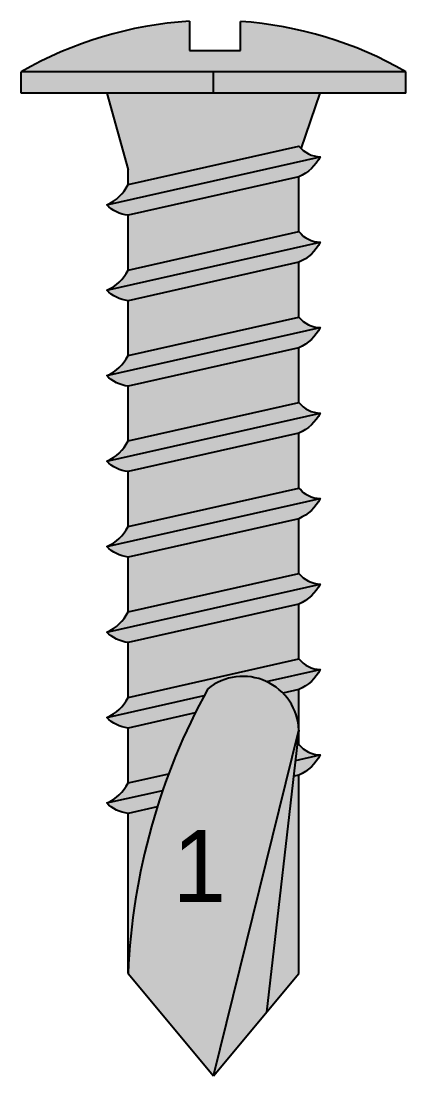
# Model space of a CAD drawing. Header units: millimetres. Extents: x -244126 to 368105, y -173968 to 259060.
# Drawn here: x 56831.466 to 56831.695, y 65966.711 to 65967.338 of the extents above; entities that cross this region are included whole.
import ezdxf

# ---------------------------------------------------------------- set-up
doc = ezdxf.new("R2010")
doc.units = ezdxf.units.MM
doc.header["$MEASUREMENT"] = 0
doc.layers.add('001 - ASCESSORIES', color=1, linetype='Continuous')
doc.styles.add('Cetury Gothic', font='GOTHIC.TTF')

# ---------------------------------------------------------------- blocks, each defined once
blk = doc.blocks.new('SELF DRILLING SCREW No.8 - 25.40mm.')
at = {"transparency": 33554687}
h = blk.add_hatch(color=250, dxfattribs=at)
h.dxf.hatch_style = 1
edge = h.paths.add_edge_path()
edge.add_arc((3.321266431963886, 8.91430144641069), 0.001046454367967453, 294.1341226700874, 332.4587230120374)
edge.add_arc((3.322207114813012, 8.914474175846678), 0.0006567219107758052, 218.6596436066498, 268.8818972688279, ccw=False)
edge.add_line((3.321694299977498, 8.91406392639504), (3.321694299977498, 8.915346461747783))
edge.add_arc((3.321266431963886, 8.916301446411097), 0.001046454367967453, 294.1341226700874, 332.4587230120374)
edge.add_arc((3.322207114813012, 8.916474175847085), 0.0006567219107758052, 218.6596436066498, 268.8818972688279, ccw=False)
edge.add_line((3.321694299977498, 8.916063926395447), (3.321694299977498, 8.91734646174728))
edge.add_arc((3.321266431963886, 8.918301446410595), 0.001046454367967453, 294.1341226700874, 332.4587230120374)
edge.add_arc((3.322207114813012, 8.918474175846583), 0.0006567219107758052, 218.6596436066498, 268.8818972688279, ccw=False)
edge.add_line((3.321694299977498, 8.918063926394945), (3.321694299977498, 8.919346461747688))
edge.add_arc((3.321266431963886, 8.920301446411003), 0.001046454367967453, 294.1341226700874, 332.4587230120374)
edge.add_arc((3.322207114813013, 8.920474175846989), 0.0006567219107740465, 225.6091470547963, 268.8818972687474, ccw=False)
edge.add_line((3.32174770548057, 8.92000489263468), (3.322194299977601, 8.921305987883269))
edge.add_line((3.322194299977601, 8.921305987883269), (3.324194299977553, 8.921305987883267))
edge.add_line((3.324194299977553, 8.921305987883267), (3.324194299977553, 8.921805987883015))
edge.add_arc((3.319694299977546, 8.913968487883091), 0.00903749999993788, 60.13716564344883, 86.0119282313337)
edge.add_line((3.320322847189364, 8.92298410403793), (3.320322847189364, 8.922299460732853))
edge.add_line((3.320322847189364, 8.922299460732853), (3.319130043842069, 8.922299460732853))
edge.add_line((3.319130043842069, 8.922299460732853), (3.319130043842069, 8.922988356023062))
edge.add_arc((3.319694299977546, 8.913968487883091), 0.00903749999993833, 93.57958906069322, 119.8628343565561)
edge.add_line((3.315194299977538, 8.921805987883015), (3.315194299977538, 8.921305987883267))
edge.add_line((3.315194299977538, 8.921305987883267), (3.317194299977491, 8.921305987883267))
edge.add_line((3.317194299977491, 8.921305987883267), (3.317694299977593, 8.919507685637024))
edge.add_line((3.317694299977593, 8.919507685637024), (3.317694299977593, 8.919164847138115))
edge.add_arc((3.316824801181563, 8.919586766912495), 0.0009664597520388205, 292.4775851575577, 334.11526057665344, ccw=False)
edge.add_arc((3.31779771382808, 8.919287864006956), 0.0008468196992889034, 224.5560261793137, 262.9855147596319)
edge.add_line((3.317694299977593, 8.918447382491019), (3.317694299977593, 8.917164847138617))
edge.add_arc((3.316824801181563, 8.917586766912997), 0.0009664597520388205, 292.4775851575577, 334.11526057665344, ccw=False)
edge.add_arc((3.31779771382808, 8.917287864007458), 0.0008468196992889034, 224.5560261793137, 262.9855147596319)
edge.add_line((3.317694299977593, 8.916447382491521), (3.317694299977593, 8.91516484713821))
edge.add_arc((3.316824801181563, 8.91558676691259), 0.0009664597520388205, 292.4775851575577, 334.11526057665344, ccw=False)
edge.add_arc((3.31779771382808, 8.91528786400705), 0.0008468196992889034, 224.5560261793137, 262.9855147596319)
edge.add_line((3.317694299977593, 8.914447382491113), (3.317694299977593, 8.913164847138711))
edge.add_arc((3.316824801181563, 8.913586766913092), 0.0009664597520388205, 292.4775851575577, 334.11526057665344, ccw=False)
edge.add_arc((3.31779771382808, 8.913287864007552), 0.0008468196992889034, 224.5560261793137, 262.9855147596319)
edge.add_line((3.317694299977593, 8.912447382491615), (3.317694299977593, 8.911164847138304))
edge.add_arc((3.316824801181563, 8.911586766912684), 0.0009664597520388205, 292.4775851575577, 334.11526057665344, ccw=False)
edge.add_arc((3.31779771382808, 8.911287864007145), 0.0008468196992889034, 224.5560261793137, 262.9855147596319)
edge.add_line((3.317694299977593, 8.910447382491208), (3.317694299977593, 8.909164847137896))
edge.add_arc((3.316824801181563, 8.909586766912277), 0.0009664597520388205, 292.4775851575577, 334.11526057665344, ccw=False)
edge.add_arc((3.31779771382808, 8.909287864006737), 0.0008468196992889034, 224.5560261793137, 262.9855147596319)
edge.add_line((3.317694299977593, 8.9084473824908), (3.317694299977593, 8.907164847138398))
edge.add_arc((3.316824801181563, 8.907586766912779), 0.0009664597520388205, 292.4775851575577, 334.11526057665344, ccw=False)
edge.add_arc((3.31779771382808, 8.90728786400724), 0.0008468196992889034, 224.5560261793137, 262.9855147596319)
edge.add_line((3.317694299977593, 8.906447382491303), (3.317694299977593, 8.905164847137991))
edge.add_arc((3.316824801181563, 8.905586766912371), 0.0009664597520388205, 292.4775851575577, 334.11526057665344, ccw=False)
edge.add_arc((3.31779771382808, 8.905287864006832), 0.0008468196992889034, 224.5560261793137, 262.9855147596319)
edge.add_line((3.317694299977593, 8.904447382490895), (3.317694299977593, 8.900705987883436))
edge.add_line((3.317694299977593, 8.900705987883436), (3.319694299977546, 8.898305987883129))
edge.add_line((3.319694299977546, 8.898305987883129), (3.321694299977498, 8.900705987883436))
edge.add_line((3.321694299977498, 8.900705987883436), (3.321694299977498, 8.905346461747564))
edge.add_arc((3.321266431963886, 8.906301446410879), 0.001046454367967453, 294.1341226700874, 332.4587230120374)
edge.add_arc((3.322207114813012, 8.906474175846867), 0.0006567219107758052, 218.6596436066498, 268.8818972688279, ccw=False)
edge.add_line((3.321694299977498, 8.906063926395229), (3.321694299977498, 8.907346461747062))
edge.add_arc((3.321266431962578, 8.908301446410832), 0.001046454368917558, 294.1341227252997, 332.4587230672472)
edge.add_arc((3.322207114813012, 8.908474175847275), 0.0006567219107758052, 218.6596436066498, 268.8818972688279, ccw=False)
edge.add_line((3.321694299977498, 8.908063926395636), (3.321694299977498, 8.90934646174747))
edge.add_arc((3.321266431963886, 8.910301446410784), 0.001046454367967453, 294.1341226700874, 332.4587230120374)
edge.add_arc((3.322207114813012, 8.910474175846772), 0.0006567219107758052, 218.6596436066498, 268.8818972688279, ccw=False)
edge.add_line((3.321694299977498, 8.910063926395134), (3.321694299977498, 8.911346461746968))
edge.add_arc((3.321266431962578, 8.912301446410737), 0.001046454368917558, 294.1341227252997, 332.4587230672472)
edge.add_arc((3.322207114813012, 8.91247417584718), 0.0006567219107758052, 218.6596436066498, 268.8818972688279, ccw=False)
edge.add_line((3.321694299977498, 8.912063926395541), (3.321694299977498, 8.913346461747375))
at = {"layer": '001 - ASCESSORIES', "color": 0}
for p, q in [((3.319130043842069, 8.922988356023149), (3.319130043842069, 8.922299460732853)), ((3.320322847189364, 8.922299460732853), (3.320322847189364, 8.922984104038102)), ((3.319130043842069, 8.922299460732853), (3.320322847189364, 8.922299460732853)), ((3.315194299977538, 8.921305987883267), (3.315194299977538, 8.921805987883369)), ((3.324194299977553, 8.921805987883369), (3.315194299977538, 8.921805987883369)), ((3.319694299977546, 8.921305987883267), (3.319694299977546, 8.921805987883369)), ((3.324194299977553, 8.921305987883267), (3.324194299977553, 8.921805987883369)), ((3.324194299977553, 8.921305987883267), (3.315194299977538, 8.921305987883267)), ((3.317194299977491, 8.921305987883267), (3.317694299977593, 8.919507685637024)), ((3.321747705480466, 8.920004892634376), (3.3221942999776, 8.921305987883267)), ((3.317194299977491, 8.918693729907597), (3.3221942999776, 8.919817578978206)), ((3.317694299977593, 8.919164847138115), (3.317694299977593, 8.919507685637024)), ((3.321694299977498, 8.918063926395286), (3.321694299977498, 8.919346461747688)), ((3.317694299977593, 8.917164847138617), (3.317694299977593, 8.918447382491019)), ((3.317194299977491, 8.916693729908099), (3.3221942999776, 8.917817578977798)), ((3.321694299977498, 8.916063926395788), (3.321694299977498, 8.91734646174728)), ((3.317694299977593, 8.91516484713821), (3.317694299977593, 8.916447382491521)), ((3.317194299977491, 8.914693729907691), (3.3221942999776, 8.9158175789783)), ((3.321694299977498, 8.91406392639538), (3.321694299977498, 8.915346461747783)), ((3.317694299977593, 8.913164847138711), (3.317694299977593, 8.914447382491113)), ((3.317194299977491, 8.912693729908193), (3.3221942999776, 8.913817578977893)), ((3.321694299977498, 8.912063926394973), (3.321694299977498, 8.913346461747375)), ((3.317694299977593, 8.911164847138304), (3.317694299977593, 8.912447382491615)), ((3.317194299977491, 8.910693729907786), (3.3221942999776, 8.911817578978395)), ((3.321694299977498, 8.910063926395475), (3.321694299977498, 8.911346461746968)), ((3.317694299977593, 8.909164847137896), (3.317694299977593, 8.910447382491208)), ((3.317194299977491, 8.908693729907379), (3.3221942999776, 8.909817578977988)), ((3.321694299977498, 8.908063926395068), (3.321694299977498, 8.90934646174747)), ((3.317694299977593, 8.907164847138398), (3.317694299977593, 8.9084473824908)), ((3.320934162286922, 8.907534338063948), (3.3221942999776, 8.90781757897849)), ((3.317194299977491, 8.90669372990788), (3.319474426127745, 8.907206233438325)), ((3.321694299977498, 8.90606392639557), (3.321694299977498, 8.907346461747062)), ((3.317694299977593, 8.905164847137991), (3.317694299977593, 8.906447382491303)), ((3.319694299977546, 8.898305987883129), (3.321694299977498, 8.906399617696758)), ((3.321694299977498, 8.906399617696758), (3.320938508599302, 8.899799038228872)), ((3.321612685323107, 8.905686849560249), (3.3221942999776, 8.905817578978082)), ((3.321694299977498, 8.900705987883436), (3.321694299977498, 8.905346461747564)), ((3.317194299977491, 8.904693729907473), (3.31850601690714, 8.904988564278307)), ((3.317694299977593, 8.900705987883436), (3.317694299977593, 8.904447382490895)), ((3.317694299977593, 8.900705987883436), (3.319694299977546, 8.898305987883129)), ((3.319694299977546, 8.898305987883129), (3.321694299977498, 8.900705987883436))]:
    blk.add_line(p, q, dxfattribs=at)
for points in [[(3.317694299977593, 8.919164847138115), (3.321694299977953, 8.920063926394784, 0.2227123084971428), (3.322194299978055, 8.919817578978206, -0.1687989538478069), (3.321694299977498, 8.919346461747688), (3.317694299977593, 8.918447382491019, -0.1692696917056407), (3.317194299977491, 8.918693729907597, 0.1837042771978037)], [(3.317694299977593, 8.917164847138617), (3.321694299977953, 8.918063926394376, 0.2227123084971428), (3.322194299978055, 8.917817578977798, -0.1687989538478069), (3.321694299977498, 8.91734646174728), (3.317694299977593, 8.916447382491521, -0.1692696917056407), (3.317194299977491, 8.916693729908099, 0.1837042771978037)], [(3.317694299977593, 8.91516484713821), (3.321694299977953, 8.916063926394878, 0.2227123084971428), (3.322194299978055, 8.9158175789783, -0.1687989538478069), (3.321694299977498, 8.915346461747783), (3.317694299977593, 8.914447382491113, -0.1692696917056407), (3.317194299977491, 8.914693729907691, 0.1837042771978037)], [(3.317694299977593, 8.913164847138711), (3.321694299977953, 8.914063926394471, 0.2227123084971428), (3.322194299978055, 8.913817578977893, -0.1687989538478069), (3.321694299977498, 8.913346461747375), (3.317694299977593, 8.912447382491615, -0.1692696917056407), (3.317194299977491, 8.912693729908193, 0.1837042771978037)], [(3.317694299977593, 8.911164847138304), (3.321694299977953, 8.912063926394973, 0.2227123084971428), (3.322194299978055, 8.911817578978395, -0.1687989538478069), (3.321694299977498, 8.911346461746968), (3.317694299977593, 8.910447382491208, -0.1692696917056407), (3.317194299977491, 8.910693729907786, 0.1837042771978037)], [(3.317694299977593, 8.909164847138806), (3.321694299977953, 8.910063926394566, 0.2227123084971428), (3.322194299978055, 8.909817578977988, -0.1687989538478069), (3.321694299977498, 8.90934646174747), (3.317694299977593, 8.9084473824908, -0.1692696917056407), (3.317194299977491, 8.908693729907379, 0.1837042771978037)]]:
    blk.add_lwpolyline(points, format="xyb", close=True, dxfattribs=at)
for points in [[(3.317694299977593, 8.907164847138398), (3.321694299977953, 8.908063926395068, 0.2227123084971428), (3.322194299978055, 8.90781757897849, -0.1687989538478069), (3.321694299977498, 8.907346461747062), (3.321320032363947, 8.907262337685376, -0.1692696917056407)], [(3.319264884275999, 8.906800402432333), (3.317694299977593, 8.906447382491303, -0.1692696917056407), (3.317194299977491, 8.90669372990788, 0.1837042771978037), (3.317694299977593, 8.907164847138398)], [(3.321654846639849, 8.9060550584748), (3.321694299977953, 8.90606392639466, 0.2227123084971428), (3.322194299978055, 8.905817578978082, -0.1687989538478069), (3.321694299977498, 8.905346461747564), (3.321570524005911, 8.905318640645698, -0.1692696917056407)], [(3.318378373310698, 8.904601141526934), (3.317694299977593, 8.904447382490895, -0.1692696917056407), (3.317194299977491, 8.904693729907473, 0.1837042771978037), (3.317694299977593, 8.905164847137991)], [(3.317694299977593, 8.905164847137991), (3.318646471729626, 8.905378866606322, 0.2227123084971428)]]:
    blk.add_lwpolyline(points, format="xyb", dxfattribs=at)
for centre, radius, start, end in [((3.319694299977546, 8.913968487883091), 0.009037499999938388, 93.57958906069042, 119.862834356768), ((3.319694299977546, 8.913968487883091), 0.009037499999938388, 60.13716564346786, 86.0119282313309), ((3.320383564205731, 8.906343533524074), 0.001311935096478466, 2.450095243685825, 128.8284473966247), ((3.332823806892538, 8.90005656469321), 0.01514343851192641, 151.1412890309686, 177.5421287188428)]:
    blk.add_arc(centre, radius, start, end, dxfattribs=at)
at = {"layer": 'Defpoints', "color": 2, "insert": (3.319362633823444, 8.904058366835912), "char_height": 0.001, "width": 0.05968444922580751, "attachment_point": 2, "style": 'Cetury Gothic'}
blk.add_mtext('\\A1;{\\H1.68x;\\C150;1\\H0.59542x; }', dxfattribs=at)

msp = doc.modelspace()

# ---------------------------------------------------------------- block references
at = {"color": 3, "xscale": 25.4, "yscale": 25.4, "zscale": 25.4}
msp.add_blockref('SELF DRILLING SCREW No.8 - 25.40mm.', (56747.26000333899, 65740.69370537627), dxfattribs=at)

doc.saveas('drawing.dxf')
